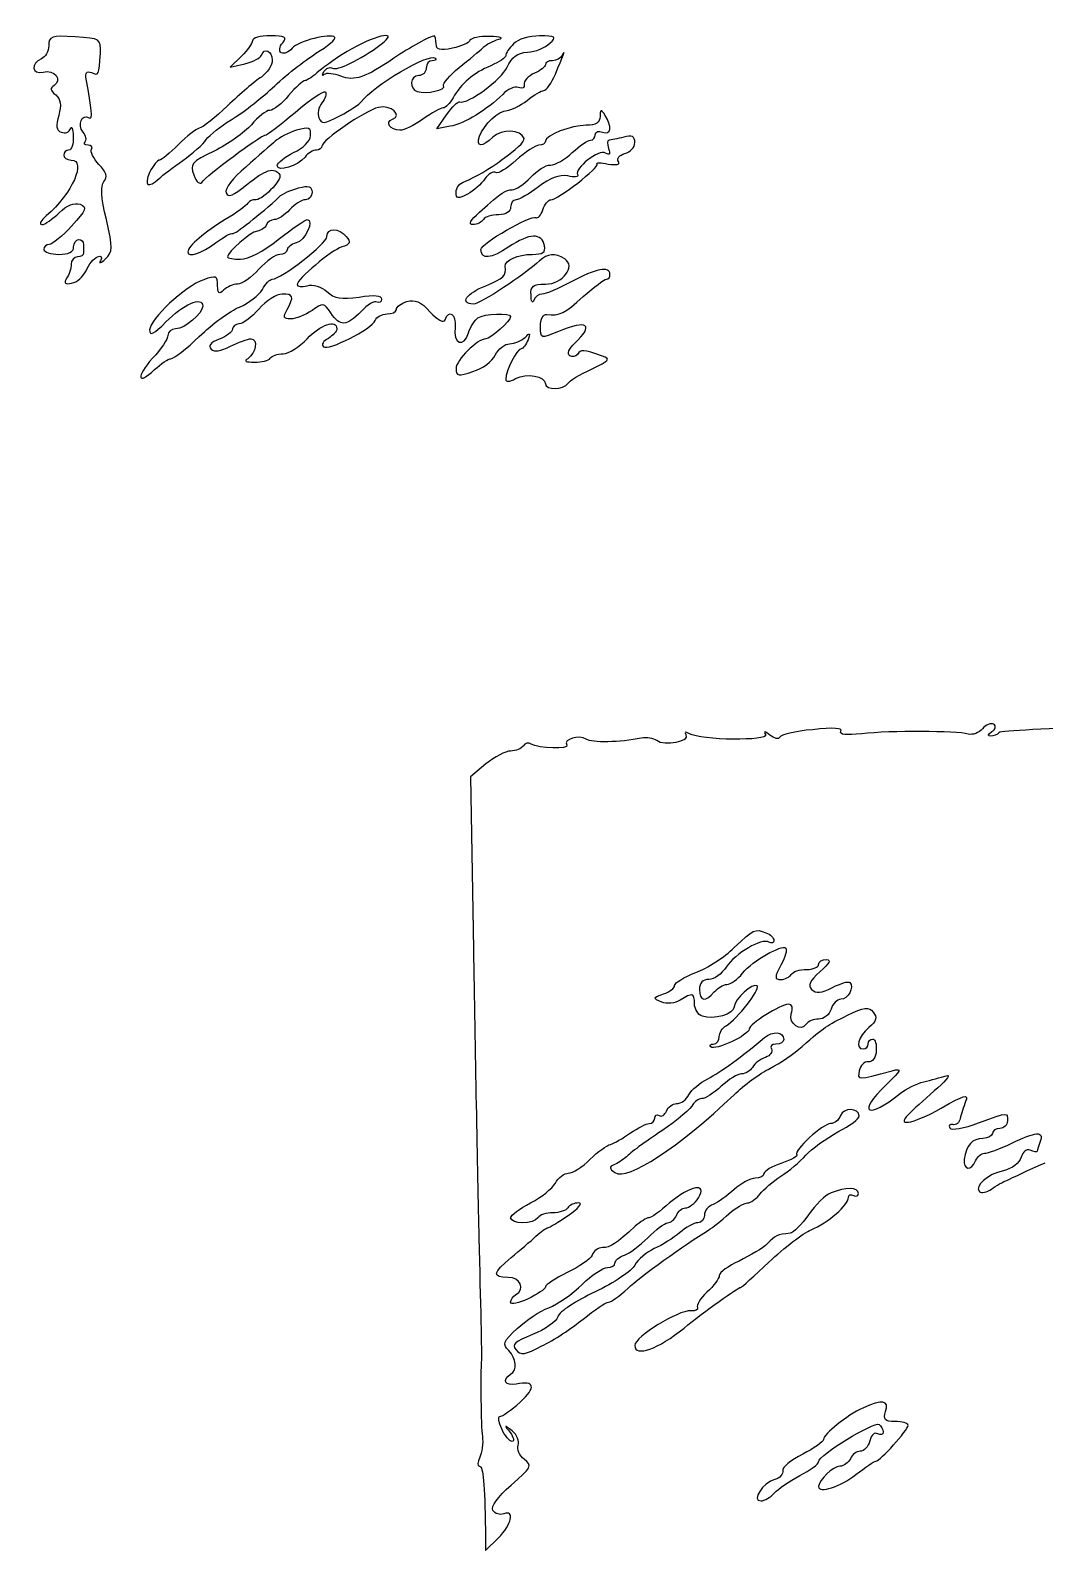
# Model space of a CAD drawing. Extents: x 0 to 69.4, y 0 to 30.3.
# Drawn here: x 38.93 to 42.48, y 25 to 30.31 of the extents above; entities that cross this region are included whole.
import ezdxf

# ---------------------------------------------------------------- set-up
doc = ezdxf.new("R2010")
doc.units = 0
doc.header["$MEASUREMENT"] = 0
doc.layers.get('0').update_dxf_attribs({"linetype": 'CONTINUOUS'})

msp = doc.modelspace()

# ---------------------------------------------------------------- linework, layer by layer
at = {"color": 0, "linetype": 'CONTINUOUS'}
for p, q in [((38.996, 30.2569), (38.996, 30.2569)), ((39.7078, 30.2743), (39.7078, 30.2743)), ((40.055, 30.2465), (40.055, 30.2465)), ((40.6208, 30.2639), (40.6208, 30.2639)), ((39.6696, 30.2206), (39.6297, 30.1824)), ((39.6297, 30.1824), (39.6817, 30.1944)), ((40.3518, 29.9671), (40.3865, 30.0157)), ((40.3986, 29.9757), (40.3518, 29.9671)), ((42.2596, 27.87), (42.2596, 27.87)), ((40.5236, 27.7468), (40.4699, 27.7017)), ((40.4699, 27.7017), (40.4803, 27.0993)), ((41.5028, 27.1567), (41.5028, 27.1567)), ((41.7631, 26.5178), (41.7631, 26.5178)), ((41.7301, 26.2471), (41.7301, 26.2471)), ((41.8413, 25.4953), (41.8413, 25.4953)), ((40.5219, 25.07), (40.5219, 24.9971)), ((40.5219, 24.9971), (40.5671, 25.0406))]:
    msp.add_line(p, q, dxfattribs=at)
for points in [[(39.0881, 30.2882), (39.0047, 30.2935), (38.996, 30.29), (38.996, 30.2569)], [(39.1765, 30.231), (39.1783, 30.2813), (39.1765, 30.2831), (39.0881, 30.2882)], [(39.7703, 30.2917), (39.7356, 30.2917), (39.7078, 30.2847), (39.7078, 30.2743)], [(39.8136, 30.2674), (39.8293, 30.2882), (39.8224, 30.2917), (39.7703, 30.2917)], [(39.996, 30.2865), (39.9803, 30.3021), (39.8692, 30.2743), (39.8467, 30.2483)], [(40.1574, 30.2622), (40.2233, 30.3108), (40.1486, 30.2986), (40.055, 30.2465)], [(40.3431, 30.2917), (40.331, 30.2917), (40.2562, 30.25), (40.2025, 30.2136)], [(40.35, 30.2639), (40.35, 30.2796), (40.3465, 30.2917), (40.3431, 30.2917)], [(40.5375, 30.29), (40.5028, 30.29), (40.4715, 30.2847), (40.4681, 30.2761)], [(40.5687, 30.2796), (40.5879, 30.2847), (40.574, 30.2882), (40.5375, 30.29)], [(40.7111, 30.2917), (40.6764, 30.2917), (40.6347, 30.2796), (40.6208, 30.2639)], [(40.7475, 30.2657), (40.7718, 30.2882), (40.7683, 30.2917), (40.7111, 30.2917)], [(38.996, 30.2569), (38.996, 30.2379), (38.9839, 30.2171), (38.97, 30.2118)], [(39.7078, 30.2743), (39.7078, 30.2657), (39.6904, 30.2414), (39.6696, 30.2206)], [(39.739, 30.224), (39.7494, 30.2518), (39.7772, 30.2396), (39.7772, 30.2067)], [(39.8085, 30.2326), (39.7997, 30.2379), (39.8015, 30.2535), (39.8136, 30.2674)], [(39.8467, 30.2483), (39.8344, 30.2344), (39.8189, 30.2275), (39.8085, 30.2326)], [(39.93, 30.231), (39.9717, 30.2553), (40.0011, 30.2813), (39.996, 30.2865)], [(40.055, 30.2465), (40.0115, 30.2222), (39.9612, 30.1858), (39.9404, 30.1685)], [(39.9872, 30.1789), (40.0029, 30.1685), (40.0828, 30.2067), (40.1574, 30.2622)], [(40.4074, 30.2483), (40.3622, 30.2396), (40.35, 30.2431), (40.35, 30.2639)], [(40.4681, 30.2761), (40.4664, 30.2674), (40.4368, 30.2553), (40.4074, 30.2483)], [(40.4299, 30.1806), (40.4646, 30.2083), (40.5028, 30.2396), (40.5132, 30.25)], [(40.5132, 30.25), (40.5254, 30.2622), (40.5497, 30.2743), (40.5687, 30.2796)], [(40.6208, 30.2639), (40.6051, 30.25), (40.5931, 30.231), (40.5931, 30.2222)], [(40.6694, 30.2344), (40.6972, 30.2361), (40.7319, 30.25), (40.7475, 30.2657)], [(40.7667, 30.1581), (40.7926, 30.2188), (40.8049, 30.2518), (40.7892, 30.2222)], [(38.97, 30.2118), (38.9318, 30.1962), (38.9369, 30.1546), (38.9769, 30.165)], [(39.1453, 30.1632), (39.1714, 30.1528), (39.1714, 30.1528), (39.1765, 30.231)], [(39.6817, 30.1944), (39.7112, 30.2014), (39.7372, 30.2153), (39.739, 30.224)], [(39.7772, 30.2067), (39.7772, 30.1893), (39.7599, 30.1632), (39.739, 30.1476)], [(39.7772, 30.1094), (39.8206, 30.1511), (39.89, 30.2049), (39.93, 30.231)], [(39.9578, 30.1667), (39.9647, 30.1789), (39.9786, 30.184), (39.9872, 30.1789)], [(40.2025, 30.2136), (40.1018, 30.1458), (40.0654, 30.1319), (40.0168, 30.1511)], [(40.0879, 30.0608), (40.1278, 30.1164), (40.3275, 30.2344), (40.3465, 30.2136)], [(40.3361, 30.2049), (40.324, 30.2049), (40.3153, 30.1928), (40.3153, 30.1789)], [(40.3465, 30.2136), (40.3518, 30.2083), (40.3465, 30.2049), (40.3361, 30.2049)], [(40.541, 30.1875), (40.4819, 30.1632), (40.4368, 30.125), (40.409, 30.0747)], [(40.4333, 30.0608), (40.4611, 30.0521), (40.5792, 30.1389), (40.5982, 30.1824)], [(40.5931, 30.2222), (40.5931, 30.2153), (40.5706, 30.1997), (40.541, 30.1875)], [(40.5982, 30.1824), (40.6139, 30.2171), (40.6329, 30.2326), (40.6694, 30.2344)], [(40.7319, 30.191), (40.7319, 30.184), (40.7146, 30.1701), (40.6937, 30.1615)], [(40.7562, 30.2049), (40.7424, 30.2049), (40.7319, 30.1997), (40.7319, 30.191)], [(40.7892, 30.2222), (40.7857, 30.2136), (40.7701, 30.2049), (40.7562, 30.2049)], [(38.9769, 30.165), (39.0151, 30.1754), (39.0446, 30.1372), (39.0151, 30.1181)], [(39.1263, 30.1407), (39.1228, 30.1632), (39.1279, 30.1701), (39.1453, 30.1632)], [(39.1367, 30.0053), (39.1506, 29.9965), (39.1471, 30.0365), (39.1263, 30.1407)], [(39.739, 30.1476), (39.7164, 30.1337), (39.6643, 30.0886), (39.621, 30.0469)], [(39.8918, 30.1354), (39.8849, 30.1354), (39.8588, 30.1129), (39.8344, 30.0833)], [(39.9404, 30.1685), (39.9213, 30.1511), (39.8987, 30.1354), (39.8918, 30.1354)], [(39.9578, 30.1563), (39.9508, 30.1493), (39.9508, 30.1546), (39.9578, 30.1667)], [(40.0168, 30.1511), (39.9925, 30.1597), (39.9664, 30.1632), (39.9578, 30.1563)], [(40.2893, 30.1528), (40.2581, 30.1528), (40.2546, 30.106), (40.284, 30.0972)], [(40.3153, 30.1789), (40.3153, 30.165), (40.3032, 30.1528), (40.2893, 30.1528)], [(40.3761, 30.1181), (40.3726, 30.125), (40.3969, 30.1528), (40.4299, 30.1806)], [(40.6937, 30.1615), (40.6711, 30.1511), (40.6556, 30.1337), (40.6572, 30.1215)], [(40.7267, 30.1007), (40.7354, 30.1007), (40.7528, 30.1268), (40.7667, 30.1581)], [(39.0151, 30.1181), (38.9994, 30.1094), (39.0013, 30.1007), (39.0203, 30.0851)], [(39.0203, 30.0851), (39.0376, 30.0694), (39.0411, 30.0504), (39.0307, 30.0139)], [(39.6332, 29.9983), (39.6696, 30.0192), (39.7338, 30.0694), (39.7772, 30.1094)], [(39.8344, 30.0833), (39.8119, 30.0556), (39.7807, 30.0313), (39.7685, 30.0313)], [(39.8571, 30.0243), (39.9092, 30.0694), (39.956, 30.1007), (39.9629, 30.0956)], [(39.9629, 30.0956), (39.9682, 30.0886), (39.9629, 30.0729), (39.9508, 30.0574)], [(40.284, 30.0972), (40.3153, 30.0868), (40.3865, 30.1025), (40.3761, 30.1181)], [(40.5826, 30.0868), (40.5289, 30.0347), (40.449, 29.9844), (40.3986, 29.9757)], [(40.6382, 30.1111), (40.6243, 30.1164), (40.6, 30.106), (40.5826, 30.0868)], [(40.6572, 30.1215), (40.6607, 30.1111), (40.6521, 30.106), (40.6382, 30.1111)], [(40.6676, 30.066), (40.6919, 30.0851), (40.7181, 30.1007), (40.7267, 30.1007)], [(39.621, 30.0469), (39.5776, 30.0069), (39.5342, 29.9706), (39.5221, 29.9688)], [(39.7685, 30.0313), (39.7564, 30.0313), (39.7268, 30.0087), (39.7043, 29.981)], [(39.7511, 29.9444), (39.7581, 29.9444), (39.805, 29.981), (39.8571, 30.0243)], [(39.9508, 30.0574), (39.9386, 30.0435), (39.9335, 30.0192), (39.9404, 30.0053)], [(40.1486, 30.0417), (40.1001, 30.0296), (39.9508, 29.9271), (39.9508, 29.9063)], [(40.0133, 30.0122), (40.0497, 30.0313), (40.0828, 30.0539), (40.0879, 30.0608)], [(40.1972, 30), (40.2354, 30.0139), (40.1903, 30.0521), (40.1486, 30.0417)], [(40.3743, 30.04), (40.3657, 30.04), (40.3344, 30.0226), (40.3032, 30)], [(40.409, 30.0747), (40.3986, 30.0556), (40.3831, 30.04), (40.3743, 30.04)], [(40.3865, 30.0157), (40.4056, 30.0435), (40.4264, 30.0643), (40.4333, 30.0608)], [(40.5011, 29.941), (40.5167, 29.981), (40.5687, 30.0313), (40.5982, 30.0313)], [(40.5982, 30.0313), (40.6121, 30.0313), (40.6433, 30.0469), (40.6676, 30.066)], [(40.9403, 30.0139), (40.9264, 30.0365), (40.9229, 30.0347), (40.9229, 30.0104)], [(39.0307, 30.0139), (39.0203, 29.9775), (39.0221, 29.9618), (39.0394, 29.9549)], [(39.0724, 29.9671), (39.0758, 29.9792), (39.0811, 29.9671), (39.0811, 29.941)], [(39.1158, 29.9549), (39.095, 29.981), (39.1106, 30.0208), (39.1367, 30.0053)], [(39.5464, 29.9289), (39.5585, 29.9462), (39.5985, 29.9757), (39.6332, 29.9983)], [(39.7043, 29.981), (39.68, 29.9532), (39.6228, 29.9132), (39.5742, 29.8889)], [(39.9108, 29.9428), (39.9126, 29.9722), (39.9074, 29.974), (39.8622, 29.9618)], [(39.9404, 30.0053), (39.949, 29.9826), (39.9578, 29.9826), (40.0133, 30.0122)], [(40.2233, 29.9618), (40.1886, 29.9618), (40.1694, 29.9914), (40.1972, 30)], [(40.3032, 30), (40.2736, 29.9792), (40.2372, 29.9618), (40.2233, 29.9618)], [(40.8743, 29.9792), (40.8222, 29.9792), (40.7319, 29.9444), (40.7319, 29.9236)], [(40.9229, 30.0104), (40.9229, 29.9879), (40.909, 29.9792), (40.8743, 29.9792)], [(40.9315, 29.9549), (40.9611, 29.9444), (40.9663, 29.974), (40.9403, 30.0139)], [(39.0394, 29.9549), (39.0533, 29.9497), (39.0672, 29.9549), (39.0724, 29.9671)], [(39.0811, 29.941), (39.0828, 29.9132), (39.0758, 29.8924), (39.0654, 29.8924)], [(39.1228, 29.9219), (39.1297, 29.9271), (39.1263, 29.9428), (39.1158, 29.9549)], [(39.1332, 29.9097), (39.121, 29.9097), (39.1175, 29.915), (39.1228, 29.9219)], [(39.5221, 29.9688), (39.5117, 29.9671), (39.4786, 29.941), (39.4492, 29.9115)], [(39.4647, 29.856), (39.4978, 29.8803), (39.536, 29.9132), (39.5464, 29.9289)], [(39.5307, 29.7796), (39.5464, 29.8021), (39.7372, 29.9444), (39.7511, 29.9444)], [(39.7876, 29.9236), (39.7737, 29.9115), (39.7286, 29.8715), (39.6851, 29.8333)], [(39.8622, 29.9618), (39.8344, 29.9532), (39.8015, 29.9358), (39.7876, 29.9236)], [(39.8518, 29.8837), (39.8849, 29.8993), (39.9092, 29.9236), (39.9108, 29.9428)], [(40.4507, 29.7831), (40.5185, 29.809), (40.6642, 29.9132), (40.6572, 29.9324)], [(40.5479, 29.9375), (40.5115, 29.9011), (40.4872, 29.9028), (40.5011, 29.941)], [(40.6572, 29.9324), (40.6468, 29.9653), (40.5792, 29.9671), (40.5479, 29.9375)], [(40.7319, 29.9236), (40.7319, 29.915), (40.7215, 29.9097), (40.7093, 29.9097)], [(40.8257, 29.8837), (40.8517, 29.9081), (40.8794, 29.9271), (40.8899, 29.9271)], [(40.8899, 29.9271), (40.8986, 29.9271), (40.9056, 29.9358), (40.9056, 29.9462)], [(40.9056, 29.9462), (40.9056, 29.9567), (40.9176, 29.9618), (40.9315, 29.9549)], [(40.9542, 29.9271), (40.9472, 29.9271), (40.9472, 29.915), (40.9524, 29.8976)], [(41.0062, 29.9375), (40.9836, 29.9324), (40.9611, 29.9271), (40.9542, 29.9271)], [(41.0444, 29.9185), (41.0444, 29.941), (41.034, 29.9462), (41.0062, 29.9375)], [(41.0097, 29.8803), (41.0288, 29.8854), (41.0444, 29.9028), (41.0444, 29.9185)], [(39.0654, 29.8924), (39.0568, 29.8924), (39.0481, 29.8854), (39.0481, 29.875)], [(39.0481, 29.875), (39.0481, 29.8664), (39.0603, 29.8576), (39.0742, 29.8576)], [(39.1453, 29.8958), (39.1506, 29.9028), (39.1453, 29.9097), (39.1332, 29.9097)], [(39.1714, 29.8421), (39.1522, 29.8629), (39.1401, 29.8872), (39.1453, 29.8958)], [(39.4492, 29.9115), (39.4196, 29.8819), (39.3901, 29.8576), (39.3832, 29.8576)], [(39.5742, 29.8889), (39.4943, 29.8507), (39.489, 29.8438), (39.5029, 29.8056)], [(39.7946, 29.8386), (39.7946, 29.8472), (39.8206, 29.8681), (39.8518, 29.8837)], [(39.8918, 29.8681), (39.8675, 29.8368), (39.7946, 29.8143), (39.7946, 29.8386)], [(39.9317, 29.8924), (39.9196, 29.8924), (39.9022, 29.8819), (39.8918, 29.8681)], [(39.9508, 29.9063), (39.9508, 29.8993), (39.9421, 29.8924), (39.9317, 29.8924)], [(40.7093, 29.9097), (40.6972, 29.9097), (40.6625, 29.8854), (40.6294, 29.8576)], [(40.7493, 29.8403), (40.7667, 29.8403), (40.7996, 29.8594), (40.8257, 29.8837)], [(40.9419, 29.8819), (40.9194, 29.8976), (40.8308, 29.8282), (40.8447, 29.8056)], [(40.9524, 29.8976), (40.9593, 29.8785), (40.9576, 29.8733), (40.9419, 29.8819)], [(40.9871, 29.8525), (40.9801, 29.8629), (40.9906, 29.875), (41.0097, 29.8803)], [(39.0742, 29.8576), (39.1297, 29.8576), (39.0776, 29.7396), (38.9874, 29.6632)], [(39.1888, 29.7831), (39.2026, 29.7986), (39.1974, 29.8143), (39.1714, 29.8421)], [(39.3485, 29.8143), (39.3276, 29.7674), (39.3432, 29.7569), (39.3814, 29.7935)], [(39.3832, 29.8576), (39.3763, 29.8576), (39.3606, 29.8386), (39.3485, 29.8143)], [(39.3814, 29.7935), (39.3936, 29.8039), (39.4318, 29.8333), (39.4647, 29.856)], [(39.6851, 29.8333), (39.6383, 29.7951), (39.6106, 29.7569), (39.6158, 29.7431)], [(39.6869, 29.7708), (39.7529, 29.8247), (39.7858, 29.8351), (39.8032, 29.8056)], [(40.5583, 29.8143), (40.5497, 29.8194), (40.5324, 29.809), (40.5201, 29.7917)], [(40.6294, 29.8576), (40.5982, 29.8282), (40.5671, 29.809), (40.5583, 29.8143)], [(40.6799, 29.7969), (40.7024, 29.8212), (40.7336, 29.8403), (40.7493, 29.8403)], [(40.751, 29.7188), (40.7753, 29.7188), (40.9229, 29.8333), (40.9125, 29.8438)], [(40.9125, 29.8438), (40.909, 29.849), (40.9246, 29.849), (40.9507, 29.8438)], [(40.9507, 29.8438), (40.9801, 29.8386), (40.994, 29.8421), (40.9871, 29.8525)], [(39.1974, 29.6493), (39.1783, 29.7275), (39.1765, 29.7674), (39.1888, 29.7831)], [(39.5029, 29.8056), (39.5117, 29.7813), (39.5237, 29.7708), (39.5307, 29.7796)], [(39.6158, 29.7431), (39.6228, 29.7257), (39.6401, 29.7326), (39.6869, 29.7708)], [(39.8032, 29.8056), (39.8136, 29.7882), (39.7372, 29.7118), (39.7164, 29.7188)], [(39.8015, 29.7292), (39.8119, 29.7396), (39.8432, 29.7535), (39.8692, 29.7604)], [(39.8692, 29.7604), (39.9039, 29.7692), (39.9161, 29.7657), (39.9161, 29.7449)], [(40.4194, 29.7449), (40.4194, 29.7604), (40.4333, 29.7778), (40.4507, 29.7831)], [(40.5201, 29.7917), (40.5081, 29.7743), (40.4803, 29.75), (40.4594, 29.7379)], [(40.6156, 29.7535), (40.6278, 29.7535), (40.6572, 29.7726), (40.6799, 29.7969)], [(40.7076, 29.7639), (40.6746, 29.7396), (40.6399, 29.7188), (40.6294, 29.7188)], [(40.81, 29.8021), (40.7806, 29.8074), (40.7475, 29.7951), (40.7076, 29.7639)], [(40.8447, 29.8056), (40.8482, 29.7986), (40.8326, 29.7969), (40.81, 29.8021)], [(39.0325, 29.6736), (39.0603, 29.6997), (39.0846, 29.7101), (39.1054, 29.7032)], [(39.6921, 29.7067), (39.6869, 29.6979), (39.6504, 29.6719), (39.6124, 29.6493)], [(39.6383, 29.6007), (39.6453, 29.5972), (39.7372, 29.6685), (39.8015, 29.7292)], [(39.7164, 29.7188), (39.7094, 29.7206), (39.6974, 29.7153), (39.6921, 29.7067)], [(39.8935, 29.7188), (39.8796, 29.7188), (39.8553, 29.7032), (39.8379, 29.684)], [(39.9161, 29.7449), (39.9161, 29.731), (39.9057, 29.7188), (39.8935, 29.7188)], [(40.4594, 29.7379), (40.4264, 29.7206), (40.4194, 29.7222), (40.4194, 29.7449)], [(40.5011, 29.6754), (40.5844, 29.7483), (40.5914, 29.7535), (40.6156, 29.7535)], [(40.6294, 29.7188), (40.619, 29.7188), (40.6104, 29.7067), (40.6104, 29.6928)], [(40.7232, 29.684), (40.7285, 29.7032), (40.7424, 29.7188), (40.751, 29.7188)], [(38.9874, 29.6632), (38.9682, 29.6458), (38.9612, 29.6337), (38.9717, 29.6319)], [(38.9717, 29.6319), (38.9821, 29.6319), (39.0099, 29.6511), (39.0325, 29.6736)], [(39.1054, 29.7032), (39.1314, 29.6928), (39.1279, 29.684), (39.0758, 29.6268)], [(39.8379, 29.684), (39.8206, 29.665), (39.7963, 29.6493), (39.7842, 29.6493)], [(40.4785, 29.6319), (40.4611, 29.6319), (40.4699, 29.6476), (40.5011, 29.6754)], [(40.5062, 29.5453), (40.5062, 29.5661), (40.6815, 29.6667), (40.6989, 29.6563)], [(40.5687, 29.6667), (40.5444, 29.6667), (40.5201, 29.6597), (40.515, 29.6493)], [(40.6104, 29.6928), (40.6104, 29.6771), (40.5949, 29.6667), (40.5687, 29.6667)], [(40.6989, 29.6563), (40.7058, 29.6528), (40.7163, 29.665), (40.7232, 29.684)], [(39.0758, 29.6268), (39.0446, 29.5921), (39.0082, 29.5626), (38.9978, 29.5626)], [(39.1939, 29.5122), (39.22, 29.5365), (39.22, 29.5488), (39.1974, 29.6493)], [(39.6124, 29.6493), (39.5446, 29.6094), (39.4821, 29.5557), (39.4821, 29.5365)], [(39.5793, 29.5678), (39.6071, 29.5886), (39.6332, 29.6042), (39.6383, 29.6007)], [(39.7251, 29.6094), (39.699, 29.606), (39.621, 29.5365), (39.621, 29.5192)], [(39.7564, 29.6303), (39.7529, 29.6215), (39.739, 29.6111), (39.7251, 29.6094)], [(39.7842, 29.6493), (39.7719, 29.6493), (39.7599, 29.6407), (39.7564, 29.6303)], [(39.7981, 29.58), (39.8467, 29.6181), (39.8918, 29.6493), (39.8987, 29.6493)], [(39.8987, 29.6493), (39.9265, 29.6493), (39.8918, 29.5747), (39.8606, 29.5678)], [(39.9682, 29.5903), (39.9682, 29.6215), (40.0099, 29.6215), (40.0358, 29.5903)], [(40.515, 29.6493), (40.5097, 29.6407), (40.4924, 29.6319), (40.4785, 29.6319)], [(40.7285, 29.5574), (40.7197, 29.6042), (40.6764, 29.6025), (40.6035, 29.5539)], [(38.9978, 29.5626), (38.9874, 29.5626), (38.9786, 29.5557), (38.9786, 29.5453)], [(38.9786, 29.5453), (38.9786, 29.5365), (39.0029, 29.5279), (39.0307, 29.5279)], [(39.0307, 29.5279), (39.0654, 29.5279), (39.0828, 29.5365), (39.0828, 29.5539)], [(39.0828, 29.5539), (39.0828, 29.5678), (39.0915, 29.58), (39.1001, 29.58)], [(39.1001, 29.58), (39.1106, 29.58), (39.1175, 29.5731), (39.1175, 29.5626)], [(39.1175, 29.5626), (39.1175, 29.5539), (39.1175, 29.54), (39.1175, 29.5331)], [(39.4821, 29.5365), (39.4821, 29.5157), (39.5325, 29.5314), (39.5793, 29.5678)], [(39.6661, 29.5106), (39.6921, 29.5106), (39.7476, 29.5383), (39.7981, 29.58)], [(39.7772, 29.4411), (39.8085, 29.4411), (39.9682, 29.5661), (39.9682, 29.5903)], [(39.8606, 29.5678), (39.8432, 29.5626), (39.8293, 29.5522), (39.8293, 29.5435)], [(40.0203, 29.5539), (39.9821, 29.5418), (39.864, 29.4411), (39.864, 29.4219)], [(40.0358, 29.5903), (40.0532, 29.5712), (40.0497, 29.5626), (40.0203, 29.5539)], [(40.6035, 29.5539), (40.5428, 29.5122), (40.5062, 29.5087), (40.5062, 29.5453)], [(40.685, 29.5279), (40.7232, 29.5279), (40.7336, 29.5349), (40.7285, 29.5574)], [(39.0742, 29.4932), (39.0742, 29.4793), (39.0672, 29.4567), (39.0585, 29.4446)], [(39.0967, 29.5192), (39.0846, 29.5192), (39.0742, 29.5071), (39.0742, 29.4932)], [(39.1175, 29.5331), (39.1175, 29.5244), (39.1071, 29.5192), (39.0967, 29.5192)], [(39.1263, 29.4706), (39.1349, 29.4932), (39.154, 29.514), (39.1661, 29.5192)], [(39.1661, 29.5192), (39.18, 29.5244), (39.1835, 29.5192), (39.1765, 29.5053)], [(39.1765, 29.5053), (39.1696, 29.4949), (39.1783, 29.4967), (39.1939, 29.5122)], [(39.621, 29.5192), (39.621, 29.514), (39.6418, 29.5106), (39.6661, 29.5106)], [(39.8032, 29.5279), (39.7893, 29.5279), (39.7564, 29.5053), (39.7303, 29.4758)], [(39.8293, 29.5435), (39.8293, 29.5349), (39.8171, 29.5279), (39.8032, 29.5279)], [(40.7111, 29.5053), (40.659, 29.4567), (40.5046, 29.3543), (40.4803, 29.3543)], [(40.5914, 29.4863), (40.5896, 29.5071), (40.6364, 29.5279), (40.685, 29.5279)], [(40.7996, 29.5122), (40.7649, 29.5331), (40.7389, 29.5314), (40.7111, 29.5053)], [(40.7319, 29.4238), (40.7926, 29.4238), (40.8396, 29.4863), (40.7996, 29.5122)], [(39.0585, 29.4446), (39.0481, 29.4272), (39.0533, 29.4219), (39.0758, 29.4272)], [(39.0758, 29.4272), (39.095, 29.4307), (39.1158, 29.4497), (39.1263, 29.4706)], [(39.5376, 29.4393), (39.4717, 29.4168), (39.3485, 29.3004), (39.3485, 29.264)], [(39.5862, 29.4185), (39.5862, 29.4532), (39.5811, 29.455), (39.5376, 29.4393)], [(39.7303, 29.4758), (39.706, 29.4481), (39.6713, 29.4238), (39.6557, 29.4238)], [(39.7425, 29.4046), (39.7529, 29.4254), (39.7685, 29.4411), (39.7772, 29.4411)], [(40.5236, 29.4185), (40.5861, 29.4446), (40.5965, 29.4532), (40.5914, 29.4863)], [(40.9576, 29.4585), (40.9576, 29.4879), (40.9072, 29.4775), (40.8222, 29.4324)], [(40.8639, 29.3803), (40.9021, 29.4133), (40.9368, 29.4411), (40.9454, 29.4411)], [(40.9454, 29.4411), (40.9524, 29.4411), (40.9576, 29.4497), (40.9576, 29.4585)], [(39.6071, 29.4029), (39.5915, 29.3872), (39.5862, 29.3907), (39.5862, 29.4185)], [(39.6557, 29.4238), (39.6401, 29.4238), (39.6193, 29.415), (39.6071, 29.4029)], [(39.6626, 29.3439), (39.6956, 29.3578), (39.7303, 29.3856), (39.7425, 29.4046)], [(39.8119, 29.389), (39.7928, 29.389), (39.7564, 29.3664), (39.7303, 29.3369)], [(39.8293, 29.3351), (39.8536, 29.3821), (39.8518, 29.389), (39.8119, 29.389)], [(39.864, 29.4219), (39.864, 29.415), (39.8796, 29.4133), (39.8987, 29.4185)], [(39.8987, 29.4185), (39.9196, 29.4238), (39.949, 29.415), (39.9682, 29.3976)], [(39.9682, 29.3976), (39.9942, 29.3733), (40.0185, 29.3699), (40.081, 29.3786)], [(40.081, 29.3786), (40.1347, 29.3872), (40.159, 29.3856), (40.159, 29.3717)], [(40.4803, 29.3543), (40.4299, 29.3543), (40.456, 29.3925), (40.5236, 29.4185)], [(40.6815, 29.3856), (40.6799, 29.4168), (40.6885, 29.4238), (40.7319, 29.4238)], [(40.6919, 29.3682), (40.6868, 29.356), (40.6815, 29.3629), (40.6815, 29.3856)], [(40.7197, 29.389), (40.7093, 29.389), (40.6954, 29.3786), (40.6919, 29.3682)], [(40.8222, 29.4324), (40.7771, 29.4081), (40.7319, 29.389), (40.7197, 29.389)], [(39.4057, 29.2918), (39.4647, 29.3525), (39.5342, 29.3837), (39.5342, 29.3474)], [(39.5342, 29.3474), (39.5342, 29.3212), (39.4717, 29.2675), (39.4388, 29.2675)], [(39.5221, 29.2414), (39.5672, 29.2849), (39.6297, 29.33), (39.6626, 29.3439)], [(39.7303, 29.3369), (39.706, 29.3092), (39.6747, 29.2849), (39.6608, 29.2849)], [(39.8414, 29.3022), (39.8171, 29.3022), (39.8136, 29.3092), (39.8293, 29.3351)], [(39.9161, 29.3317), (39.8918, 29.3161), (39.8588, 29.3022), (39.8414, 29.3022)], [(39.9821, 29.3231), (39.9578, 29.3594), (39.9543, 29.3594), (39.9161, 29.3317)], [(40.1435, 29.3613), (40.1347, 29.3664), (40.1088, 29.3525), (40.0879, 29.3282)], [(40.159, 29.3717), (40.159, 29.3613), (40.1521, 29.356), (40.1435, 29.3613)], [(40.1782, 29.3196), (40.1956, 29.3196), (40.2111, 29.3265), (40.2111, 29.3351)], [(40.2111, 29.3351), (40.2111, 29.3439), (40.2285, 29.3578), (40.2476, 29.3629)], [(40.2476, 29.3629), (40.2754, 29.3717), (40.2963, 29.3629), (40.3292, 29.3265)], [(40.3812, 29.2988), (40.3935, 29.3386), (40.4213, 29.3196), (40.416, 29.2726)], [(40.7371, 29.3178), (40.7806, 29.3126), (40.7996, 29.3212), (40.8639, 29.3803)], [(39.3485, 29.264), (39.3485, 29.2414), (39.3624, 29.2483), (39.4057, 29.2918)], [(39.6608, 29.2849), (39.6487, 29.2849), (39.6383, 29.2761), (39.6383, 29.2675)], [(39.8987, 29.2328), (39.9456, 29.2831), (40.0029, 29.3022), (40.0029, 29.2675)], [(39.956, 29.205), (39.9717, 29.1893), (40.1261, 29.2675), (40.1365, 29.2969)], [(40.0879, 29.3282), (40.0358, 29.2761), (40.015, 29.2744), (39.9821, 29.3231)], [(40.1365, 29.2969), (40.1417, 29.3092), (40.1608, 29.3196), (40.1782, 29.3196)], [(40.3292, 29.3265), (40.3553, 29.2988), (40.3761, 29.2865), (40.3812, 29.2988)], [(40.4629, 29.2536), (40.4699, 29.2761), (40.4854, 29.2988), (40.4958, 29.3057)], [(40.4958, 29.3057), (40.5167, 29.3212), (40.6104, 29.3247), (40.6104, 29.3108)], [(40.6104, 29.3108), (40.6104, 29.2953), (40.541, 29.2328), (40.5236, 29.2328)], [(40.7146, 29.2761), (40.7146, 29.3022), (40.7232, 29.3196), (40.7371, 29.3178)], [(40.8343, 29.2171), (40.9038, 29.2831), (40.8794, 29.3004), (40.7771, 29.2587)], [(39.4126, 29.2449), (39.4126, 29.2328), (39.3883, 29.1962), (39.3589, 29.165)], [(39.4388, 29.2675), (39.4249, 29.2675), (39.4126, 29.2571), (39.4126, 29.2449)], [(39.4231, 29.1633), (39.4335, 29.1633), (39.4786, 29.1981), (39.5221, 29.2414)], [(39.5915, 29.231), (39.5619, 29.2206), (39.5515, 29.2085), (39.5638, 29.1962)], [(39.6383, 29.2675), (39.6383, 29.2571), (39.6175, 29.2414), (39.5915, 29.231)], [(39.6314, 29.2067), (39.6592, 29.2206), (39.6904, 29.2328), (39.7025, 29.2328)], [(39.7025, 29.2328), (39.7286, 29.2328), (39.7199, 29.1824), (39.6921, 29.1633)], [(39.8154, 29.1807), (39.8344, 29.1807), (39.8726, 29.205), (39.8987, 29.2328)], [(39.9733, 29.2344), (39.956, 29.2258), (39.9474, 29.2119), (39.956, 29.205)], [(40.0029, 29.2675), (40.0029, 29.2587), (39.989, 29.2449), (39.9733, 29.2344)], [(40.416, 29.2726), (40.409, 29.2154), (40.4472, 29.1997), (40.4629, 29.2536)], [(40.5236, 29.2328), (40.4942, 29.2328), (40.4194, 29.1581), (40.4194, 29.1286)], [(40.6069, 29.2154), (40.6243, 29.2154), (40.6486, 29.2258), (40.6607, 29.2379)], [(40.6711, 29.2293), (40.6642, 29.2119), (40.6538, 29.1981), (40.6468, 29.1981)], [(40.6607, 29.2379), (40.6781, 29.2553), (40.6799, 29.2536), (40.6711, 29.2293)], [(40.7771, 29.2587), (40.7146, 29.2328), (40.7146, 29.2328), (40.7146, 29.2761)], [(39.5638, 29.1962), (39.5742, 29.1858), (39.5967, 29.1893), (39.6314, 29.2067)], [(39.7703, 29.165), (39.7754, 29.1738), (39.7946, 29.1807), (39.8154, 29.1807)], [(40.4785, 29.1182), (40.5132, 29.1286), (40.5463, 29.1546), (40.5567, 29.1754)], [(40.5567, 29.1754), (40.5671, 29.1981), (40.5896, 29.2154), (40.6069, 29.2154)], [(40.6468, 29.1981), (40.6329, 29.1981), (40.5931, 29.1199), (40.5931, 29.0922)], [(40.8169, 29.1738), (40.8065, 29.1807), (40.8135, 29.1981), (40.8343, 29.2171)], [(40.8447, 29.1789), (40.8378, 29.1703), (40.8257, 29.1668), (40.8169, 29.1738)], [(40.9315, 29.1719), (40.8621, 29.1962), (40.8551, 29.1962), (40.8447, 29.1789)], [(39.3589, 29.165), (39.2999, 29.0992), (39.305, 29.0679), (39.3658, 29.1251)], [(39.3658, 29.1251), (39.3883, 29.146), (39.4144, 29.1633), (39.4231, 29.1633)], [(39.6921, 29.1633), (39.6765, 29.1546), (39.6851, 29.1511), (39.7147, 29.1511)], [(39.7147, 29.1511), (39.7407, 29.1511), (39.765, 29.1564), (39.7703, 29.165)], [(40.4194, 29.1286), (40.4194, 29.1026), (40.4282, 29.1008), (40.4785, 29.1182)], [(40.81, 29.0765), (40.8153, 29.0853), (40.8535, 29.1096), (40.8933, 29.1268)], [(40.8933, 29.1268), (40.9558, 29.1564), (40.9611, 29.1633), (40.9315, 29.1719)], [(40.5931, 29.0922), (40.5931, 29.0818), (40.6069, 29.0818), (40.6278, 29.0939)], [(40.6278, 29.0939), (40.666, 29.1147), (40.7319, 29.1026), (40.7319, 29.0749)], [(40.7319, 29.0749), (40.7319, 29.054), (40.7961, 29.054), (40.81, 29.0765)], [(40.8743, 27.8336), (40.8482, 27.8492), (40.7944, 27.8336), (40.8065, 27.8128)], [(41.2232, 27.8492), (41.2389, 27.8249), (41.1468, 27.8075), (41.1208, 27.8283)], [(41.2354, 27.8526), (41.2215, 27.8614), (41.2163, 27.8596), (41.2232, 27.8492)], [(41.501, 27.8492), (41.5149, 27.8267), (41.2736, 27.8283), (41.2354, 27.8526)], [(41.5167, 27.8475), (41.4993, 27.8614), (41.494, 27.8631), (41.501, 27.8492)], [(41.5512, 27.8406), (41.5478, 27.8318), (41.5322, 27.8353), (41.5167, 27.8475)], [(41.6658, 27.8665), (41.6051, 27.8614), (41.5531, 27.8492), (41.5512, 27.8406)], [(41.7649, 27.8614), (41.7718, 27.8718), (41.7387, 27.8753), (41.6658, 27.8665)], [(41.8378, 27.8526), (41.7822, 27.8457), (41.7579, 27.8492), (41.7649, 27.8614)], [(42.2092, 27.851), (42.1693, 27.8631), (41.9367, 27.8631), (41.8378, 27.8526)], [(42.2596, 27.87), (42.2474, 27.8544), (42.2249, 27.8475), (42.2092, 27.851)], [(42.2978, 27.8857), (42.289, 27.8908), (42.2717, 27.8839), (42.2596, 27.87)], [(42.2874, 27.844), (42.2769, 27.844), (42.2786, 27.851), (42.2925, 27.8596)], [(42.3168, 27.8561), (42.3117, 27.8492), (42.2978, 27.844), (42.2874, 27.844)], [(42.2925, 27.8596), (42.3064, 27.8683), (42.3082, 27.8788), (42.2978, 27.8857)], [(43.2386, 27.8788), (43.0146, 27.8874), (42.3325, 27.87), (42.3168, 27.8561)], [(40.6104, 27.7919), (40.5931, 27.7919), (40.5549, 27.7711), (40.5236, 27.7468)], [(40.6538, 27.8093), (40.6486, 27.8006), (40.6278, 27.7919), (40.6104, 27.7919)], [(40.6815, 27.8163), (40.6729, 27.8232), (40.6607, 27.8197), (40.6538, 27.8093)], [(40.8065, 27.8128), (40.8169, 27.7971), (40.7076, 27.8006), (40.6815, 27.8163)], [(41.0669, 27.8371), (40.9924, 27.8214), (40.8951, 27.8197), (40.8743, 27.8336)], [(41.1208, 27.8283), (41.1104, 27.8371), (41.0861, 27.8406), (41.0669, 27.8371)], [(41.3917, 27.1046), (41.4593, 27.1688), (41.4646, 27.1722), (41.5028, 27.1567)], [(41.5028, 27.1567), (41.5183, 27.1514), (41.5306, 27.1393), (41.5306, 27.1289)], [(41.2579, 27.0178), (41.2979, 27.0333), (41.3586, 27.0715), (41.3917, 27.1046)], [(41.5132, 27.1236), (41.4889, 27.1393), (41.3951, 27.0854), (41.3639, 27.0368)], [(41.4211, 27.016), (41.4576, 27.0594), (41.5582, 27.1167), (41.5721, 27.1028)], [(41.5306, 27.1289), (41.5306, 27.1201), (41.5236, 27.1185), (41.5132, 27.1236)], [(41.5721, 27.1028), (41.5774, 27.0976), (41.5704, 27.0715), (41.5547, 27.0438)], [(40.4803, 27.0993), (40.4854, 26.7694), (40.4942, 26.3147), (40.4993, 26.0908)], [(41.6867, 27.0456), (41.6867, 27.056), (41.6989, 27.0629), (41.7144, 27.0629)], [(41.7144, 27.0629), (41.7318, 27.0629), (41.7249, 27.049), (41.6919, 27.0213)], [(41.1833, 26.9726), (41.1833, 26.9813), (41.2163, 27.0021), (41.2579, 27.0178)], [(41.3639, 27.0368), (41.3482, 27.0125), (41.3204, 26.9935), (41.3031, 26.9935)], [(41.3656, 26.9761), (41.3794, 26.9761), (41.4038, 26.9935), (41.4211, 27.016)], [(41.5547, 27.0438), (41.5322, 27.0004), (41.5322, 26.9935), (41.5547, 26.9935)], [(41.5547, 26.9935), (41.5686, 26.9935), (41.586, 27.0021), (41.5913, 27.0108)], [(41.5913, 27.0108), (41.5964, 27.0213), (41.6207, 27.0282), (41.645, 27.0282)], [(41.645, 27.0282), (41.6676, 27.0282), (41.6867, 27.0368), (41.6867, 27.0456)], [(41.6919, 27.0213), (41.6554, 26.9882), (41.6485, 26.9726), (41.6624, 26.9588)], [(41.1382, 26.9136), (41.1069, 26.9275), (41.1069, 26.9292), (41.1451, 26.9431)], [(41.1451, 26.9431), (41.166, 26.95), (41.1833, 26.9639), (41.1833, 26.9726)], [(41.2528, 26.9083), (41.2528, 26.9465), (41.2458, 26.9483), (41.2024, 26.9206)], [(41.3031, 26.9935), (41.2822, 26.9935), (41.2701, 26.9813), (41.2701, 26.9588)], [(41.2701, 26.9588), (41.2701, 26.9171), (41.2926, 26.9136), (41.3222, 26.95)], [(41.3222, 26.95), (41.3343, 26.9639), (41.3535, 26.9761), (41.3656, 26.9761)], [(41.3639, 26.8319), (41.4021, 26.8546), (41.4836, 26.9588), (41.4715, 26.9708)], [(41.4715, 26.9708), (41.4576, 26.9847), (41.3917, 26.924), (41.3917, 26.8979)], [(41.6624, 26.9588), (41.6781, 26.9431), (41.6954, 26.9449), (41.7353, 26.9657)], [(41.7353, 26.9657), (41.7631, 26.9796), (41.7908, 26.9882), (41.7961, 26.9831)], [(41.7961, 26.9831), (41.8117, 26.9657), (41.7892, 26.924), (41.7649, 26.924)], [(41.2024, 26.9206), (41.185, 26.9101), (41.1556, 26.9067), (41.1382, 26.9136)], [(41.2806, 26.865), (41.2649, 26.8701), (41.2528, 26.891), (41.2528, 26.9083)], [(41.3917, 26.8979), (41.3917, 26.8719), (41.3187, 26.8511), (41.2806, 26.865)], [(41.5808, 26.9067), (41.5531, 26.9067), (41.4437, 26.8372), (41.4437, 26.8199)], [(41.5913, 26.8736), (41.5982, 26.8928), (41.5947, 26.9067), (41.5808, 26.9067)], [(41.7301, 26.8893), (41.7249, 26.8701), (41.704, 26.8546), (41.6867, 26.8546)], [(41.7649, 26.924), (41.751, 26.924), (41.7353, 26.9083), (41.7301, 26.8893)], [(41.7874, 26.8685), (41.8464, 26.8963), (41.8621, 26.8997), (41.8776, 26.8789)], [(41.6433, 26.8372), (41.626, 26.8076), (41.5808, 26.8389), (41.5913, 26.8736)], [(41.6294, 26.759), (41.7093, 26.8303), (41.7144, 26.8319), (41.7874, 26.8685)], [(41.6867, 26.8546), (41.6693, 26.8546), (41.6503, 26.8476), (41.6433, 26.8372)], [(41.8776, 26.8789), (41.8933, 26.8615), (41.8899, 26.8493), (41.8621, 26.825)], [(41.2996, 26.6463), (41.3431, 26.6689), (41.4194, 26.7244), (41.4975, 26.7903)], [(41.4437, 26.8199), (41.4437, 26.799), (41.3239, 26.7435), (41.31, 26.7574)], [(41.3187, 26.7678), (41.3308, 26.7678), (41.3396, 26.7799), (41.3396, 26.7938)], [(41.3396, 26.7938), (41.3396, 26.806), (41.35, 26.825), (41.3639, 26.8319)], [(41.4975, 26.7903), (41.5253, 26.8146), (41.5651, 26.8111), (41.5651, 26.7833)], [(41.5651, 26.7833), (41.5651, 26.7747), (41.5531, 26.7678), (41.5375, 26.7678)], [(41.8621, 26.825), (41.8239, 26.7938), (41.8135, 26.7504), (41.8429, 26.7504)], [(41.8603, 26.7678), (41.8603, 26.7782), (41.8672, 26.7851), (41.876, 26.7851)], [(41.876, 26.7851), (41.8846, 26.7851), (41.8899, 26.766), (41.8881, 26.7453)], [(41.31, 26.7574), (41.3049, 26.7625), (41.3083, 26.7678), (41.3187, 26.7678)], [(41.5218, 26.7504), (41.5271, 26.74), (41.5183, 26.7279), (41.501, 26.721)], [(41.5375, 26.7678), (41.5236, 26.7678), (41.5167, 26.759), (41.5218, 26.7504)], [(41.5167, 26.6828), (41.5512, 26.7001), (41.6017, 26.7349), (41.6294, 26.759)], [(41.8429, 26.7504), (41.8533, 26.7504), (41.8603, 26.759), (41.8603, 26.7678)], [(41.8881, 26.7453), (41.8881, 26.721), (41.876, 26.7036), (41.8603, 26.7053)], [(41.3917, 26.5907), (41.4246, 26.6238), (41.4819, 26.6654), (41.5167, 26.6828)], [(41.4558, 26.6863), (41.4489, 26.674), (41.4315, 26.6636), (41.4176, 26.6636)], [(41.501, 26.721), (41.4836, 26.7157), (41.4628, 26.7001), (41.4558, 26.6863)], [(41.8603, 26.7053), (41.8464, 26.7071), (41.8325, 26.6932), (41.829, 26.674)], [(41.9436, 26.674), (41.9801, 26.6844), (41.9767, 26.6775), (41.9228, 26.6254)], [(41.2336, 26.5907), (41.2424, 26.6081), (41.2718, 26.6324), (41.2996, 26.6463)], [(41.4176, 26.6636), (41.4038, 26.6636), (41.3725, 26.6446), (41.3465, 26.6203)], [(41.9228, 26.6254), (41.8186, 26.5247), (41.8568, 26.5022), (41.9732, 26.596)], [(41.829, 26.674), (41.8221, 26.6411), (41.8204, 26.6411), (41.9436, 26.674)], [(41.9732, 26.596), (41.9922, 26.6115), (42.0286, 26.6289), (42.0547, 26.6358)], [(42.0547, 26.6358), (42.079, 26.6411), (42.1137, 26.6515), (42.1328, 26.6567)], [(42.1328, 26.6567), (42.1501, 26.6636), (42.1363, 26.6446), (42.1033, 26.615)], [(40.975, 26.3182), (41.0183, 26.2886), (41.1989, 26.4067), (41.3917, 26.5907)], [(41.1903, 26.5594), (41.2058, 26.5594), (41.225, 26.5733), (41.2336, 26.5907)], [(41.2788, 26.5768), (41.2667, 26.5768), (41.2528, 26.5664), (41.2475, 26.556)], [(41.3465, 26.6203), (41.3204, 26.596), (41.2892, 26.5768), (41.2788, 26.5768)], [(42.1033, 26.615), (42.0703, 26.5856), (42.0269, 26.5474), (42.0096, 26.53)], [(42.1154, 26.5439), (42.1971, 26.5907), (42.211, 26.5942), (42.2006, 26.5664)], [(41.1139, 26.5092), (41.1139, 26.5178), (41.1208, 26.5231), (41.1294, 26.5178)], [(41.1294, 26.5178), (41.1382, 26.5126), (41.1486, 26.5196), (41.1556, 26.5335)], [(41.2475, 26.556), (41.244, 26.5439), (41.1937, 26.5022), (41.1382, 26.464)], [(41.1556, 26.5335), (41.1607, 26.5474), (41.1764, 26.5594), (41.1903, 26.5594)], [(41.7631, 26.5178), (41.7579, 26.5022), (41.7422, 26.49), (41.7283, 26.49)], [(41.7544, 26.4606), (41.7961, 26.4814), (41.829, 26.5074), (41.829, 26.5161)], [(41.829, 26.5161), (41.8274, 26.5456), (41.7735, 26.5456), (41.7631, 26.5178)], [(42.0096, 26.53), (41.9489, 26.4761), (42.0114, 26.4849), (42.1154, 26.5439)], [(42.2006, 26.5664), (42.1936, 26.549), (42.1849, 26.5213), (42.1814, 26.5074)], [(42.2457, 26.4918), (42.355, 26.5317), (42.3464, 26.53), (42.3464, 26.4988)], [(41.1382, 26.464), (41.0808, 26.4258), (41.0253, 26.3858), (41.0149, 26.3738)], [(41.0288, 26.4571), (41.0549, 26.4744), (41.0843, 26.49), (41.0947, 26.49)], [(41.0947, 26.49), (41.1051, 26.49), (41.1139, 26.4988), (41.1139, 26.5092)], [(41.7283, 26.49), (41.7024, 26.49), (41.5982, 26.3946), (41.6103, 26.3807)], [(42.1554, 26.4865), (42.145, 26.4883), (42.1397, 26.4831), (42.145, 26.4744)], [(42.145, 26.4744), (42.1519, 26.4657), (42.1936, 26.4726), (42.2457, 26.4918)], [(42.1814, 26.5074), (42.1797, 26.4935), (42.1675, 26.4831), (42.1554, 26.4865)], [(42.3203, 26.4726), (42.3064, 26.4726), (42.2943, 26.4657), (42.2943, 26.4553)], [(42.3464, 26.4988), (42.3464, 26.4849), (42.3342, 26.4726), (42.3203, 26.4726)], [(42.3603, 26.4206), (42.4471, 26.4622), (42.4749, 26.464), (42.461, 26.4275)], [(40.8882, 26.365), (40.9142, 26.3911), (40.9472, 26.4136), (40.9593, 26.4171)], [(40.9593, 26.4171), (40.9715, 26.4206), (41.0028, 26.4379), (41.0288, 26.4571)], [(41.6415, 26.3789), (41.6624, 26.4015), (41.7128, 26.4379), (41.7544, 26.4606)], [(42.2613, 26.4379), (42.2249, 26.4379), (42.2022, 26.4136), (42.1953, 26.365)], [(42.2943, 26.4553), (42.2943, 26.4467), (42.2786, 26.4379), (42.2613, 26.4379)], [(42.2665, 26.3858), (42.2786, 26.3858), (42.3203, 26.4015), (42.3603, 26.4206)], [(42.461, 26.4275), (42.4557, 26.4119), (42.4506, 26.3981), (42.4506, 26.3928)], [(40.8118, 26.3164), (40.8274, 26.3164), (40.8604, 26.3372), (40.8882, 26.365)], [(41.0149, 26.3738), (41.0028, 26.3633), (40.9836, 26.3494), (40.9715, 26.346)], [(41.5547, 26.306), (41.5825, 26.3233), (41.6225, 26.3564), (41.6415, 26.3789)], [(41.6103, 26.3807), (41.6156, 26.3754), (41.5913, 26.3633), (41.5582, 26.3511)], [(42.1953, 26.365), (42.1901, 26.3268), (42.2214, 26.3233), (42.2353, 26.3599)], [(42.2353, 26.3599), (42.2422, 26.3738), (42.2561, 26.3858), (42.2665, 26.3858)], [(42.395, 26.3719), (42.3881, 26.3511), (42.3637, 26.3321), (42.3325, 26.3251)], [(42.4262, 26.3963), (42.4124, 26.4015), (42.4001, 26.3911), (42.395, 26.3719)], [(42.4506, 26.3928), (42.4506, 26.3893), (42.4401, 26.3911), (42.4262, 26.3963)], [(40.7667, 26.2817), (40.7771, 26.3008), (40.7979, 26.3164), (40.8118, 26.3164)], [(40.9715, 26.346), (40.9542, 26.339), (40.9542, 26.3321), (40.975, 26.3182)], [(41.4958, 26.3147), (41.4958, 26.306), (41.4819, 26.299), (41.4646, 26.299)], [(41.4819, 26.2436), (41.494, 26.2592), (41.5271, 26.2886), (41.5547, 26.306)], [(41.5582, 26.3511), (41.5236, 26.3407), (41.4958, 26.3233), (41.4958, 26.3147)], [(42.3325, 26.3251), (42.2769, 26.3129), (42.23, 26.2714), (42.2492, 26.2522)], [(42.3464, 26.2921), (42.3603, 26.299), (42.421, 26.3268), (42.4783, 26.3529)], [(40.6799, 26.2124), (40.7163, 26.2314), (40.7562, 26.2626), (40.7667, 26.2817)], [(41.2667, 26.2297), (41.2996, 26.2851), (41.2389, 26.2731), (41.166, 26.2124)], [(41.3917, 26.2592), (41.3674, 26.2367), (41.3343, 26.214), (41.3187, 26.2071)], [(41.4646, 26.299), (41.4489, 26.299), (41.416, 26.2817), (41.3917, 26.2592)], [(41.8256, 26.2453), (41.8256, 26.2679), (41.7804, 26.2679), (41.7301, 26.2471)], [(42.2492, 26.2522), (42.2561, 26.2453), (42.2751, 26.2488), (42.2908, 26.261)], [(42.2908, 26.261), (42.3064, 26.2731), (42.3325, 26.2869), (42.3464, 26.2921)], [(40.6104, 26.1603), (40.6104, 26.1689), (40.6417, 26.1932), (40.6799, 26.2124)], [(40.8482, 26.2124), (40.8326, 26.2124), (40.8153, 26.2054), (40.81, 26.195)], [(40.8118, 26.1689), (40.8465, 26.1932), (40.8639, 26.2124), (40.8482, 26.2124)], [(41.166, 26.2124), (41.1329, 26.1828), (41.1, 26.1603), (41.0931, 26.1603)], [(41.2215, 26.195), (41.2336, 26.195), (41.2544, 26.2106), (41.2667, 26.2297)], [(41.3187, 26.2071), (41.3014, 26.2019), (41.2875, 26.1846), (41.2875, 26.1689)], [(41.3725, 26.1742), (41.3968, 26.195), (41.4264, 26.2124), (41.4385, 26.2124)], [(41.4385, 26.2124), (41.4489, 26.2124), (41.4697, 26.2263), (41.4819, 26.2436)], [(41.7301, 26.2471), (41.7093, 26.2401), (41.6746, 26.2054), (41.6519, 26.1707)], [(41.6607, 26.1186), (41.7197, 26.1429), (41.7908, 26.2054), (41.7908, 26.2314)], [(41.7908, 26.2314), (41.7908, 26.2418), (41.7996, 26.2436), (41.8082, 26.2383)], [(41.8082, 26.2383), (41.8186, 26.2332), (41.8256, 26.2367), (41.8256, 26.2453)], [(40.7058, 26.1603), (40.6919, 26.1376), (40.6104, 26.1376), (40.6104, 26.1603)], [(40.7579, 26.1776), (40.7354, 26.1776), (40.7111, 26.1707), (40.7058, 26.1603)], [(40.7406, 26.1256), (40.744, 26.1256), (40.7771, 26.1446), (40.8118, 26.1689)], [(40.81, 26.195), (40.8049, 26.1863), (40.7806, 26.1776), (40.7579, 26.1776)], [(41.0931, 26.1603), (41.0861, 26.1603), (41.0635, 26.1464), (41.0461, 26.1307)], [(41.159, 26.1429), (41.1711, 26.1429), (41.1833, 26.155), (41.1903, 26.1689)], [(41.1903, 26.1689), (41.1954, 26.1828), (41.2093, 26.195), (41.2215, 26.195)], [(41.2875, 26.1689), (41.2875, 26.155), (41.2771, 26.1429), (41.2649, 26.1429)], [(41.3014, 26.1168), (41.3169, 26.1272), (41.3482, 26.1515), (41.3725, 26.1742)], [(41.6519, 26.1707), (41.6276, 26.136), (41.5982, 26.1082), (41.5878, 26.1064)], [(40.4993, 26.0908), (40.5046, 25.8668), (40.5097, 25.6758), (40.5081, 25.6654)], [(40.6121, 26.0214), (40.6417, 26.0457), (40.6799, 26.0786), (40.6989, 26.096)], [(40.6989, 26.096), (40.7163, 26.1117), (40.7354, 26.1256), (40.7406, 26.1256)], [(41.0461, 26.1307), (40.9785, 26.07), (40.9593, 26.0561), (40.9315, 26.0561)], [(41.0079, 26.03), (41.0253, 26.0353), (41.0618, 26.0631), (41.0896, 26.0908)], [(41.0201, 25.9138), (41.0635, 25.9554), (41.2181, 26.0665), (41.3014, 26.1168)], [(41.0896, 26.0908), (41.1174, 26.1186), (41.1486, 26.1429), (41.159, 26.1429)], [(41.2007, 26.1082), (41.1799, 26.0908), (41.1399, 26.0647), (41.1121, 26.0526)], [(41.2649, 26.1429), (41.251, 26.1429), (41.2232, 26.1272), (41.2007, 26.1082)], [(41.5878, 26.1064), (41.541, 26.1013), (41.5357, 26.0994), (41.5079, 26.07)], [(41.5132, 26.0057), (41.5651, 26.0561), (41.6329, 26.1064), (41.6607, 26.1186)], [(40.9315, 26.0561), (40.916, 26.0561), (40.9003, 26.0439), (40.8951, 26.03)], [(41.1121, 26.0526), (41.0861, 26.0404), (41.0549, 26.0144), (41.0444, 25.9953)], [(41.5079, 26.07), (41.4924, 26.0543), (41.4472, 26.0283), (41.409, 26.0092)], [(40.6017, 25.9519), (40.5444, 25.9519), (40.5479, 25.9675), (40.6121, 26.0214)], [(40.8951, 26.03), (40.8899, 26.0161), (40.85, 25.9883), (40.8083, 25.9693)], [(40.8604, 25.9276), (40.8933, 25.9606), (40.9333, 25.9867), (40.9489, 25.9867)], [(41.0444, 25.9953), (41.034, 25.9744), (40.9715, 25.9328), (40.9056, 25.9015)], [(40.9489, 25.9867), (40.9628, 25.9867), (40.975, 25.9936), (40.975, 26.0022)], [(40.975, 26.0022), (40.975, 26.011), (40.9889, 26.0231), (41.0079, 26.03)], [(41.409, 26.0092), (41.3708, 25.9918), (41.3396, 25.9693), (41.3396, 25.9589)], [(41.4142, 25.9172), (41.4176, 25.9172), (41.4611, 25.9571), (41.5132, 26.0057)], [(40.6278, 25.8911), (40.6625, 25.9119), (40.6451, 25.9519), (40.6017, 25.9519)], [(40.8083, 25.9693), (40.7667, 25.9485), (40.7319, 25.9258), (40.7319, 25.9189)], [(41.3396, 25.9589), (41.3396, 25.9485), (41.3204, 25.9224), (41.2961, 25.8999)], [(40.6104, 25.8651), (40.6104, 25.8738), (40.619, 25.886), (40.6278, 25.8911)], [(40.7319, 25.9189), (40.7319, 25.9119), (40.7042, 25.8929), (40.6711, 25.8772)], [(40.744, 25.846), (40.7753, 25.8582), (40.8274, 25.8946), (40.8604, 25.9276)], [(40.9056, 25.9015), (40.8396, 25.8703), (40.7806, 25.8321), (40.7753, 25.8147)], [(40.9524, 25.8651), (40.9611, 25.8651), (40.9906, 25.886), (41.0201, 25.9138)], [(41.2163, 25.7749), (41.2875, 25.8339), (41.4056, 25.9172), (41.4142, 25.9172)], [(41.2961, 25.8999), (41.2736, 25.879), (41.2579, 25.8547), (41.2632, 25.846)], [(40.6711, 25.8772), (40.6382, 25.8617), (40.6104, 25.8547), (40.6104, 25.8651)], [(40.6329, 25.7731), (40.6642, 25.8008), (40.7128, 25.8356), (40.744, 25.846)], [(40.8639, 25.8061), (40.9038, 25.839), (40.9419, 25.8651), (40.9524, 25.8651)], [(41.2406, 25.8356), (41.1954, 25.8374), (41.0444, 25.7453), (41.0444, 25.714)], [(41.2632, 25.846), (41.2667, 25.839), (41.2562, 25.8339), (41.2406, 25.8356)], [(40.6035, 25.6967), (40.581, 25.7175), (40.5844, 25.7279), (40.6329, 25.7731)], [(40.7753, 25.8147), (40.7701, 25.7974), (40.7301, 25.7696), (40.6868, 25.7522)], [(40.7197, 25.7124), (40.7597, 25.7314), (40.8239, 25.7749), (40.8639, 25.8061)], [(41.0444, 25.714), (41.0444, 25.6724), (41.1278, 25.7019), (41.2163, 25.7749)], [(40.6868, 25.7522), (40.6243, 25.7279), (40.6121, 25.7175), (40.6294, 25.6985)], [(40.5081, 25.6654), (40.5046, 25.6117), (40.5062, 25.4328), (40.5115, 25.3964)], [(40.6104, 25.6133), (40.6347, 25.629), (40.6312, 25.6672), (40.6035, 25.6967)], [(40.6294, 25.6985), (40.6451, 25.6793), (40.6607, 25.6811), (40.7197, 25.7124)], [(40.6294, 25.5786), (40.5914, 25.5717), (40.5792, 25.5943), (40.6104, 25.6133)], [(40.6433, 25.5161), (40.7007, 25.5682), (40.6954, 25.5925), (40.6294, 25.5786)], [(40.5722, 25.4658), (40.581, 25.4658), (40.6121, 25.4883), (40.6433, 25.5161)], [(41.9211, 25.4832), (41.9332, 25.5231), (41.9107, 25.5265), (41.8413, 25.4953)], [(40.5792, 25.4224), (40.5687, 25.4467), (40.5653, 25.4658), (40.5722, 25.4658)], [(41.8413, 25.4953), (41.7857, 25.4693), (41.704, 25.405), (41.704, 25.386)], [(41.954, 25.4485), (41.9176, 25.4485), (41.9124, 25.4554), (41.9211, 25.4832)], [(40.6156, 25.379), (40.6069, 25.379), (40.5896, 25.3981), (40.5792, 25.4224)], [(40.6156, 25.4154), (40.5879, 25.4381), (40.5861, 25.4363), (40.6086, 25.4103)], [(40.6086, 25.4103), (40.6208, 25.3929), (40.6243, 25.379), (40.6156, 25.379)], [(40.6364, 25.3651), (40.6417, 25.379), (40.6329, 25.4015), (40.6156, 25.4154)], [(41.6867, 25.3079), (41.6867, 25.3304), (41.8794, 25.4485), (41.8985, 25.4381)], [(41.8933, 25.405), (41.8829, 25.4119), (41.8707, 25.4015), (41.8656, 25.3807)], [(41.8864, 25.3096), (41.9019, 25.3096), (41.9992, 25.4189), (41.9992, 25.4346)], [(41.9124, 25.4119), (41.9124, 25.4015), (41.9038, 25.3999), (41.8933, 25.405)], [(41.8985, 25.4381), (41.9054, 25.4328), (41.9124, 25.4207), (41.9124, 25.4119)], [(41.9992, 25.4346), (41.9992, 25.4432), (41.9783, 25.4485), (41.954, 25.4485)], [(40.5115, 25.3964), (40.515, 25.3721), (40.5097, 25.339), (40.5028, 25.3235)], [(40.6572, 25.3165), (40.6417, 25.3286), (40.6312, 25.3513), (40.6364, 25.3651)], [(41.704, 25.386), (41.704, 25.3772), (41.6711, 25.3547), (41.6311, 25.3339)], [(41.8656, 25.3807), (41.8603, 25.3599), (41.8447, 25.3443), (41.8325, 25.3443)], [(40.5028, 25.3235), (40.4942, 25.3061), (40.4942, 25.2922), (40.5011, 25.2922)], [(40.6121, 25.2263), (40.6833, 25.2871), (40.6868, 25.294), (40.6572, 25.3165)], [(41.6311, 25.3339), (41.5894, 25.3131), (41.5582, 25.2871), (41.5617, 25.2767)], [(41.6207, 25.2593), (41.6572, 25.2783), (41.6867, 25.2992), (41.6867, 25.3079)], [(41.7978, 25.3183), (41.7908, 25.3044), (41.7753, 25.2922), (41.7614, 25.2922)], [(41.8325, 25.3443), (41.8186, 25.3443), (41.8031, 25.3321), (41.7978, 25.3183)], [(41.8169, 25.2628), (41.8499, 25.2888), (41.8811, 25.3096), (41.8864, 25.3096)], [(40.5011, 25.2922), (40.515, 25.2922), (40.5201, 25.2297), (40.5219, 25.07)], [(41.534, 25.2454), (41.4924, 25.235), (41.4507, 25.1707), (41.4854, 25.1707)], [(41.5322, 25.1985), (41.5443, 25.2124), (41.5843, 25.2401), (41.6207, 25.2593)], [(41.5617, 25.2767), (41.5635, 25.2644), (41.5512, 25.2506), (41.534, 25.2454)], [(41.7614, 25.2922), (41.7371, 25.2922), (41.6885, 25.2454), (41.6867, 25.2211)], [(41.6867, 25.2211), (41.6867, 25.195), (41.7649, 25.2211), (41.8169, 25.2628)], [(40.5479, 25.1378), (40.541, 25.1517), (40.5636, 25.1829), (40.6121, 25.2263)], [(41.4854, 25.1707), (41.4975, 25.1707), (41.5183, 25.1829), (41.5322, 25.1985)], [(40.5861, 25.1256), (40.5722, 25.1204), (40.5567, 25.1256), (40.5479, 25.1378)], [(40.5671, 25.0406), (40.6139, 25.0892), (40.626, 25.1413), (40.5861, 25.1256)]]:
    msp.add_open_spline(points, degree=3, dxfattribs=at)

doc.saveas('drawing.dxf')
